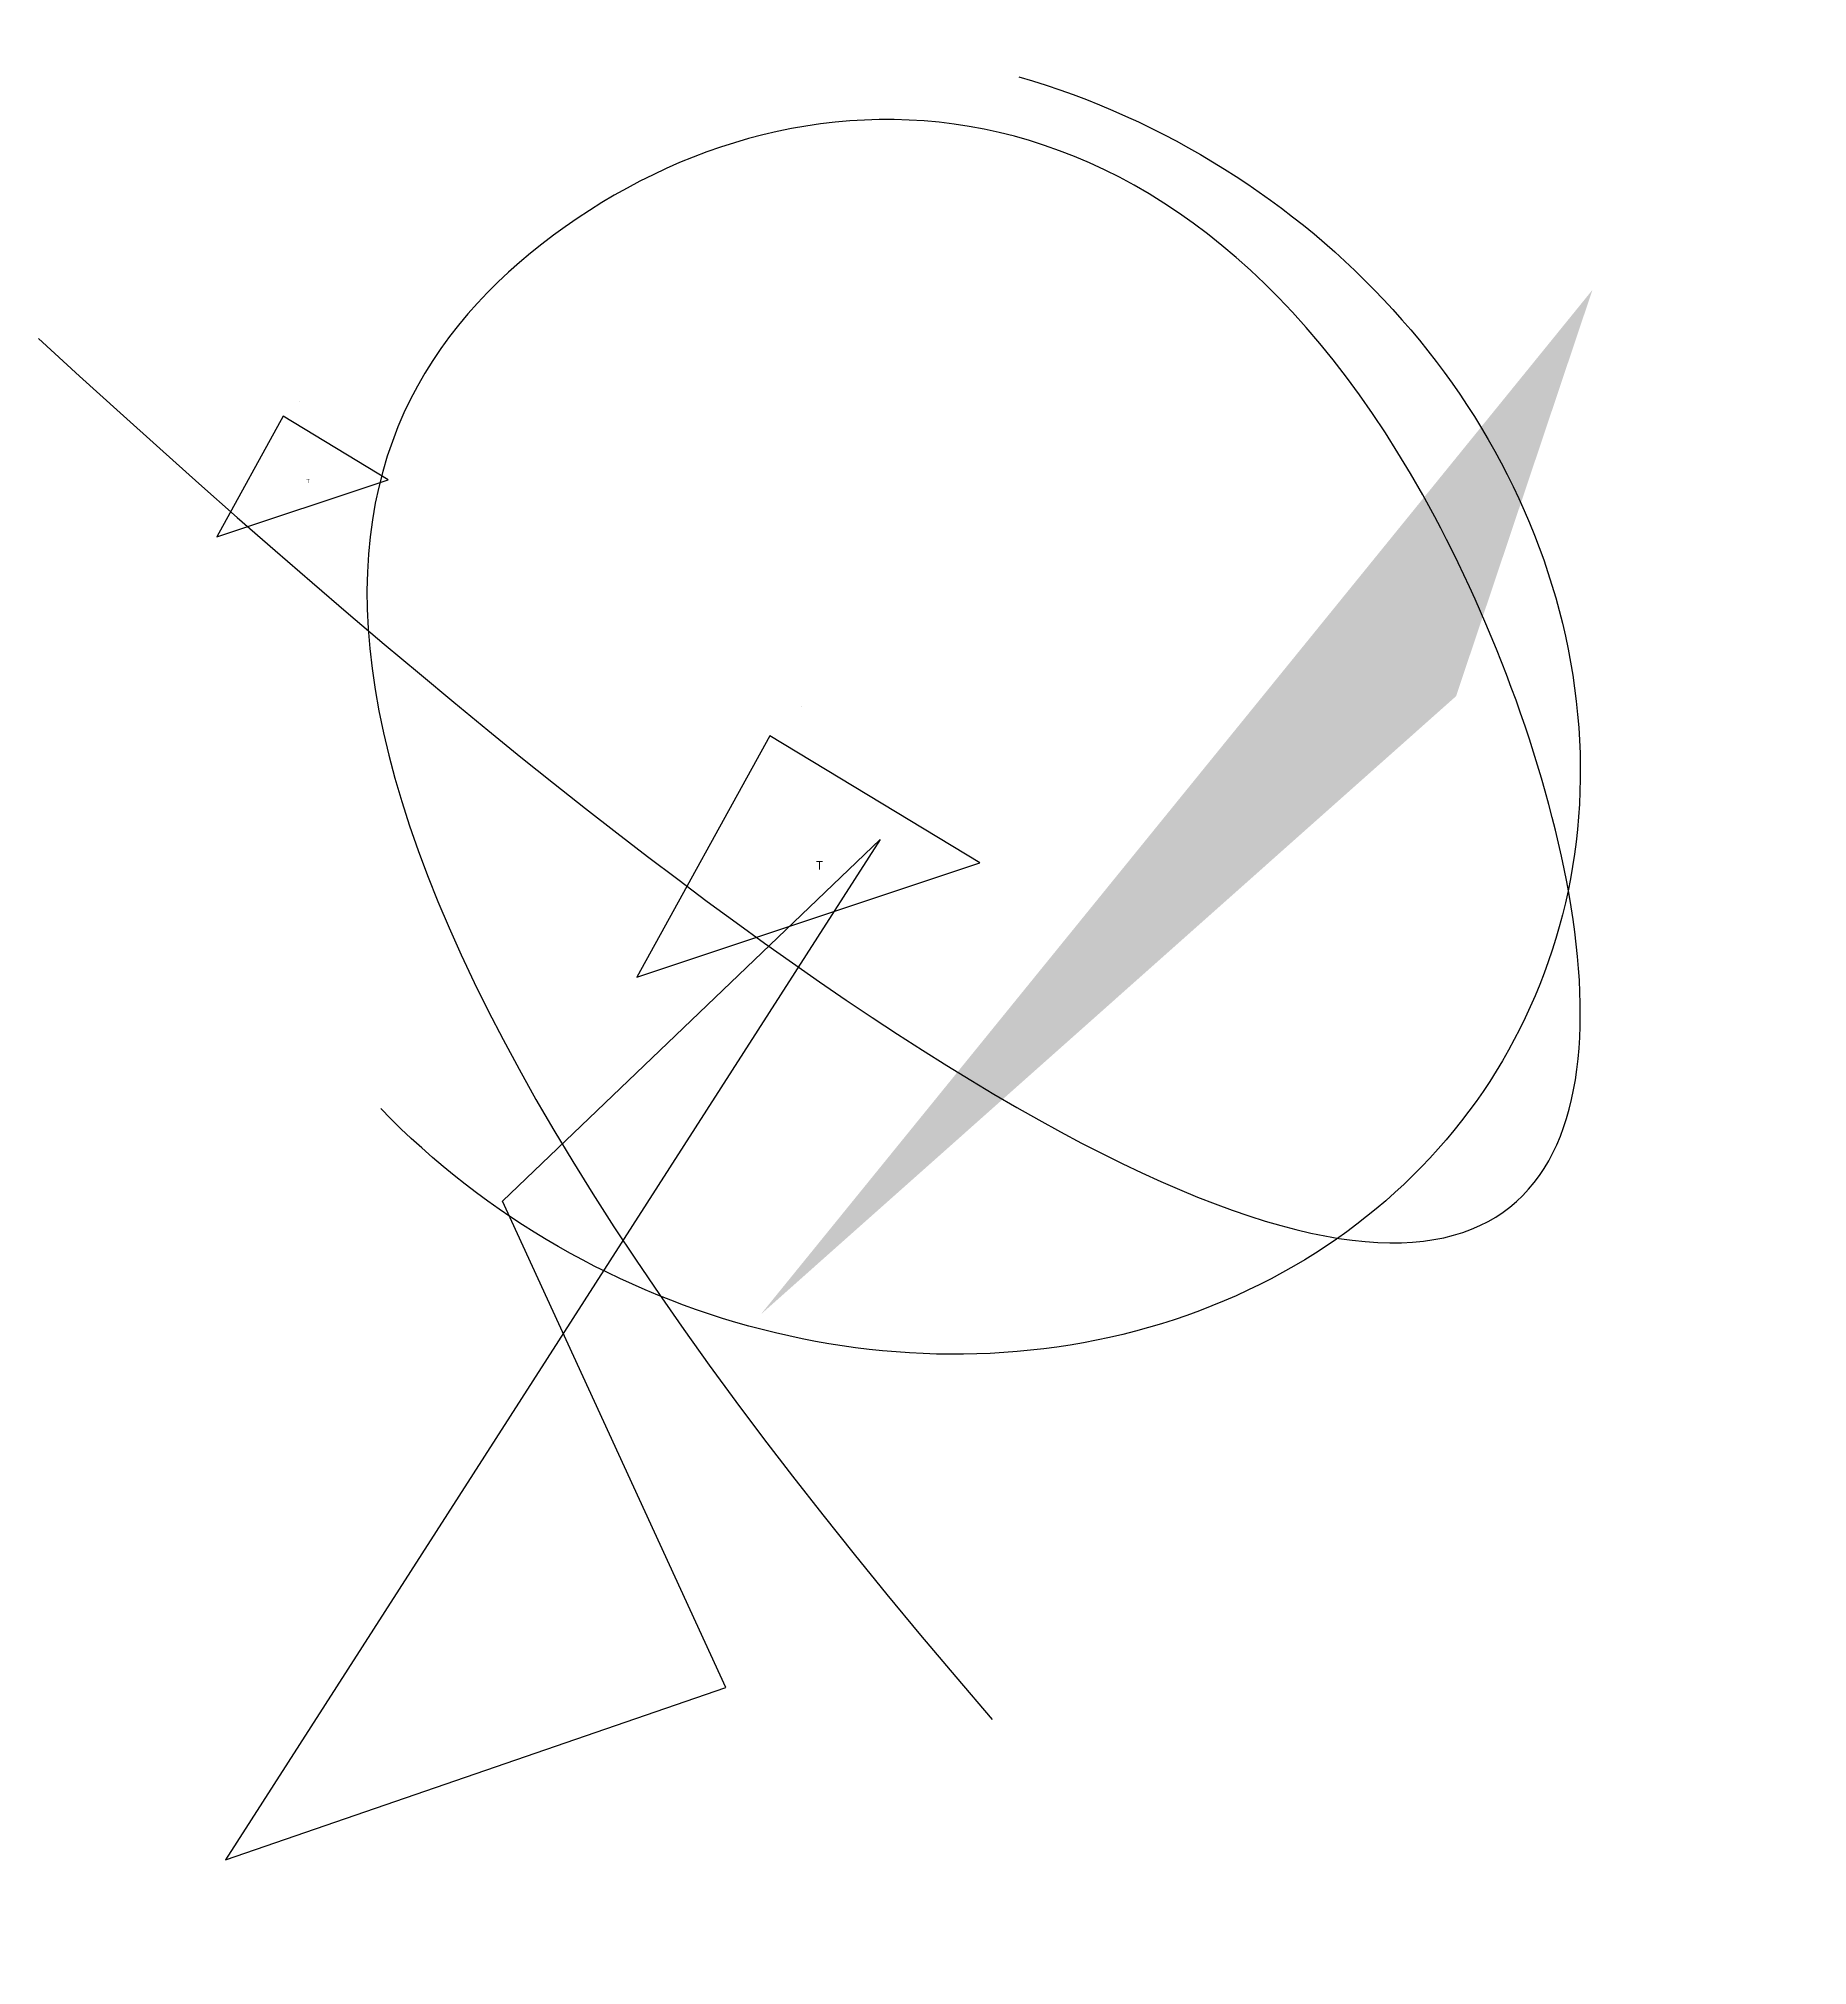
# Model space of a CAD drawing. Header units: centimetres. Extents: x -298 to 225, y -280 to 290.
import ezdxf

# ---------------------------------------------------------------- set-up
doc = ezdxf.new("R2010")
doc.units = ezdxf.units.CM

# ---------------------------------------------------------------- blocks, each defined once
blk = doc.blocks.new('B0')
blk.add_arc((-11.08, 48.25, -14.51), 6.83, 0, 1e-07)
at = {"layer": 'A'}
blk.add_3dface([(-13.64, 39.54, -47.07), (-53.03, -31.87, -49.67), (48.41, 2.02, -35.05)], dxfattribs=at)
blk.add_text('T', height=2.5).set_placement((0, 0))

msp = doc.modelspace()

# ---------------------------------------------------------------- linework, layer by layer
at = {"extrusion": (-0.408587, -0.560417, -0.932693)}
msp.add_ellipse((-49.85, 94.46, -230.24), major_axis=(-147.14, -120.99, 123.24), ratio=0.935917, start_param=2.556327, end_param=6.283185, dxfattribs=at)
msp.add_open_spline([(-298.24, 201.41, -173.95), (225.11, -280.13, 279.1), (155.63, 294.28, 48), (-193.32, 281.92, -35.09), (-249.99, 63.24, -1.68), (-16.09, -207.29, -226.79)], degree=3)
at = {"extrusion": (0.686986, 0.007243, -0.604704)}
msp.add_solid([(-86.56, -129.39), (94.23, 184.87), (214.03, 247.84)], dxfattribs=at)
at = {"layer": 'cañería'}
msp.add_3dface([(-94.91, -197.91, -38.64), (-160.97, -53.94, -32.37), (-49.22, 53.11, -126.75), (-242.93, -248.85, -236.09)], dxfattribs=at)

# ---------------------------------------------------------------- block references
at = {"xscale": 0.5, "yscale": 0.5, "zscale": 0.5}
msp.add_blockref('B0', (-219.01, 158.58, -241.43), dxfattribs=at)
msp.add_blockref('B0', (-68.2, 44.2, 146.25))

doc.saveas('drawing.dxf')
